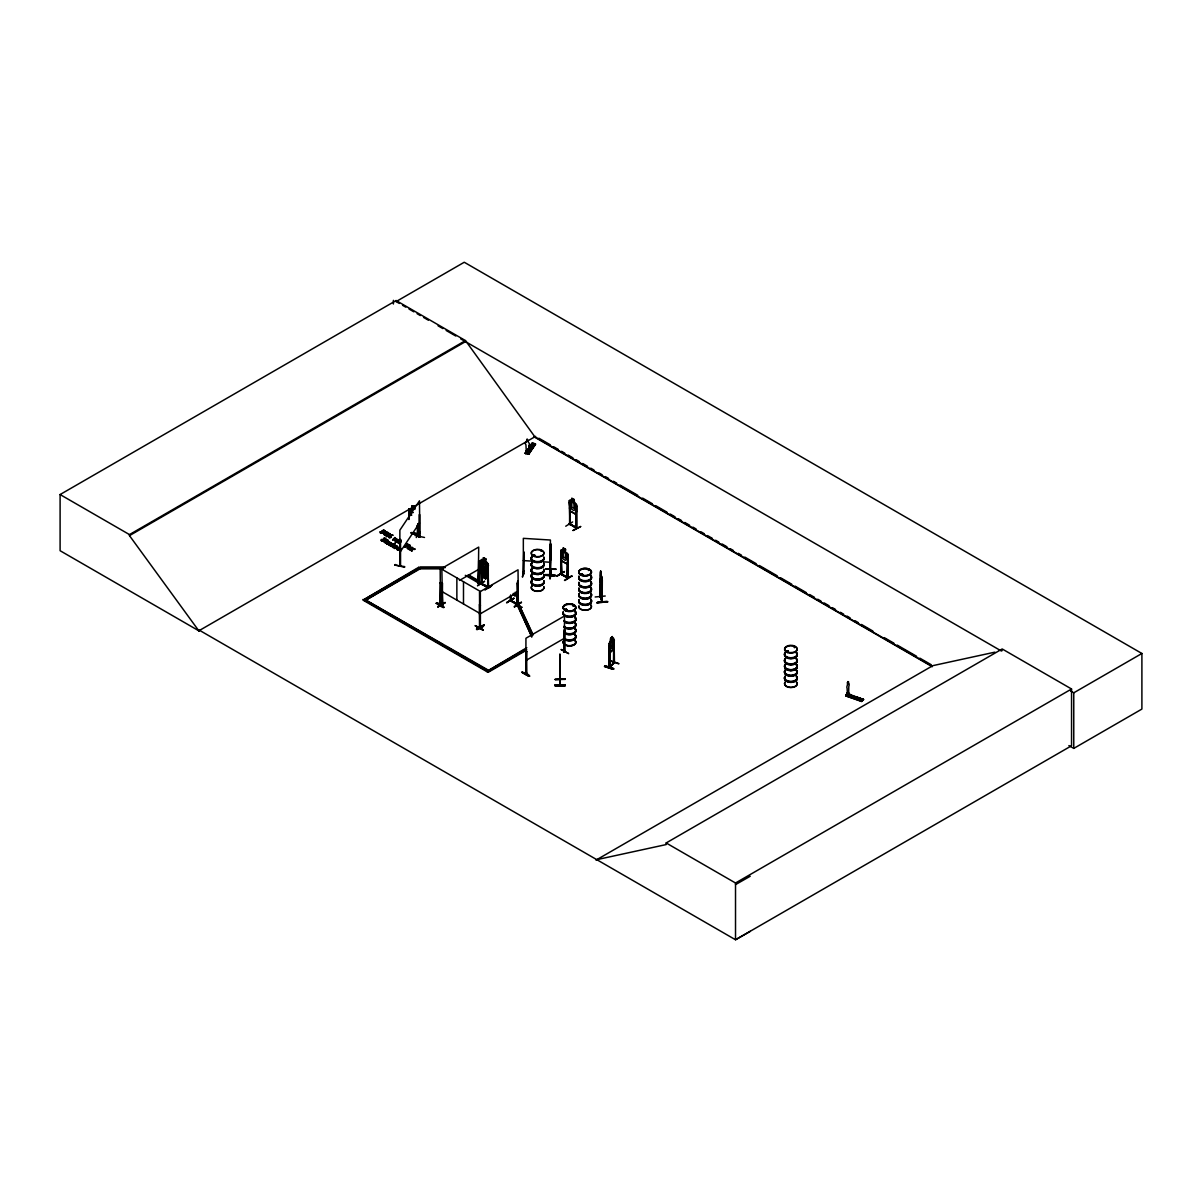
<?xml version="1.0" encoding="UTF-8"?>
<svg xmlns="http://www.w3.org/2000/svg" width="1202" height="1202" viewBox="0 0 1202 1202"><rect width="100%" height="100%" fill="white"/><g stroke="black" fill="none" stroke-linecap="round" stroke-linejoin="round"><path stroke-width="1.5" d="M550.681 556.12L550.726 552.8L550.321 560.658L550.531 551.628M545.272 574.616C564.324 574.24 552.604 577.771 545.272 574.601M555.444 575.668L545.242 575.397M601.841 602.277L601.766 576.84L601.977 602.382L600.459 595.816M600.624 596.297L601.962 602.322M602.172 601.766L602.307 580.04M550.336 549.599L550.276 551.252M847.425 682.466L847.47 685.05A2.269 0.977 -70.2 0 0 847.109 688.145L847.47 695.117L848.672 694.005L848.792 686.582A2.269 0.977 -70.2 0 0 848.552 683.893L848.537 681.669M550.246 550.246L550.426 548.352M528.895 445.461L528.459 452.508L528.895 445.461A2.269 1.728 34.7 0 0 528.459 442.441L527.408 439.271M550.351 545.768L550.576 543.68L549.96 575.172M550.216 549.66L550.576 543.68M550.321 554.392L550.456 552.589M860.091 700.435L861.894 698.768L863.487 699.339L863.036 700.18L847.32 694.576L847.2 692.668L847.2 694.29L863.607 699.639L846.734 693.284L846.794 694.846M847.756 695.057L846.028 694.606L847.756 695.057L847.62 696.138L849.423 693.509L846.854 693.509M545.798 568.816L555.97 569.012M551.042 547.15L550.546 569.853M550.246 573.97L550.636 574.646M550.696 569.327L550.185 575.202M550.411 575.202L551.042 569.387L550.636 573.835M601.766 587.883L600.083 580.115M609.895 667.17L609.549 666.779M614.492 662.587L613.621 662.122M600.94 574.18L600.91 572.678M847.605 693.464L845.892 695.928L861.579 701.547L863.487 699.339M847.35 693.374L847.35 692.713M404.758 566.623L395.037 565.18M395.022 565.271L395.233 564.489M404.578 567.329L395.188 564.925M847.2 692.668L846.794 693.148M527.287 451.997L527.558 451.396M526.476 451.576L527.573 451.531L527.498 453.334M613.426 649.125L613.426 638.277L609.053 643.656L609.053 667.561L614.162 662.452L609.113 667.441M613.516 649.155L609.519 653.107L613.561 649.215L614.072 645.97M523.756 552.094L523.772 574.105M523.787 570.8L522.449 577.125L523.501 571.25M523.802 573.76L523.246 574.331L523.787 551.883M549.945 553.506L550.306 576.028L550.411 540.029L523.336 538.346L523.336 574.346M550.726 545.468L550.02 575.683M551.252 572.963L549.915 578.808L551.237 572.903M550.17 578.763L551.012 572.528M392.573 543.965C387.675 541.291 391.341 547.706 389.448 544.341C393.805 544.431 391.657 542.387 388.637 544.416A1.563 0.901 0 0 0 388.742 545.032C391.236 547.436 398.313 540.99 392.663 544.957L390.53 546.099L392.588 545.227L392.904 547.466L393.234 545.272C397.486 543.064 391.041 550.396 396.074 548.022C392.333 547.887 396.164 544.671 397.607 546.865C395.473 548.473 397.231 551.162 399.981 548.833C397.727 546.534 396.51 551.117 397.922 549.554M392.904 547.466L393.234 545.272M604.501 666.404C612.87 666.254 620.337 672.549 604.501 666.419L613.351 669.319M604.741 666.058L613.561 669.093M613.591 668.688L604.771 665.683M392.273 547.105L392.588 545.678M534.83 555.354L534.004 554.648L533.718 555.444M540.81 551.147L541.591 550.756M565.766 609.294L565.195 609.82L566.803 609.504M566.608 609.354L566.803 610.315L565.316 610.09M572.693 605.883L573.489 605.763M573.369 605.628L573.519 606.078M582.7 574.511L580.942 574.541M588.304 570.244L589.265 570.018M588.589 570.529L589.13 569.898M787.671 651.093L787.355 651.769M788.001 650.868L788.212 651.815M794.237 647.532L794.792 646.841L794.492 647.623M560.327 680.062L559.877 678.739L560.327 680.182M400.296 565.12L400.116 565.451M400.551 565.511L400.536 543.244M419.152 536.182L419.092 536.993M419.152 536.993L419.904 536.663L419.122 536.543M419.829 536.708L419.483 500.813L399.875 530.157L399.83 565.962L400.206 564.594M436.206 603.329C451.591 614.072 439.662 600.955 436.206 603.359M475.526 626.032C499.1 638.412 459.299 616.881 482.828 630.118M521.953 672.264C528.534 672.399 535.326 681.188 521.953 672.264L529.226 676.365M550.696 568.576L551.147 569.463M551.117 569.868L551.087 568.606M411.715 548.908L409.311 549.615L411.64 549.72L412.181 547.511L412.767 548.307L412.181 547.511M412.181 547.977L411.715 549.374L409.311 549.615M411.85 551.087L411.264 550.276L411.85 551.087L412.316 549.209L414.72 548.968L412.316 549.209M847.545 682.511L847.921 681.729M571.776 500.873L569.327 500.543L570.064 511.015L575.623 514.231L576.434 511.872M567.013 563.903L567.96 561.74L567.059 564.038L561.499 560.823L560.853 557.638M414.72 549.434L412.391 549.329L412.767 547.857M411.264 550.741L411.64 549.254L409.311 549.149M419.453 536.377L419.122 536.317M526.927 452.192L527.077 451.396M847.831 692.938L847.68 694.245L863.382 699.849M861.684 701.006L846.028 695.567L846.028 694.606L862.18 700.961M416.839 527.287L417.92 524.823M416.959 527.332L418.011 524.868M565.736 526.221L572.633 521.938M557.172 576.028L564.459 571.506L556.842 575.908M557.142 576.028L564.099 571.701M437.678 606.83L445.221 602.442L438.039 606.634M445.161 602.788L437.979 606.995M477.525 585.795L484.646 581.227L477.585 585.479M506.913 602.758L514.035 598.19L506.598 602.638M481.236 582.925L481.807 584.337L481.972 561.905M487.531 586.741L488.628 586.982L481.807 583.766L487.982 586.621L488.267 587.973L488.282 564.054L485.954 561.755M488.177 587.898L487.862 565.165L488.598 587.733M510.369 600.895L510.459 595.336M511.436 600.354L510.384 600.038L511.196 600.489M511.105 601.316L511.361 595.561M479.388 626.212L480.484 626.918M570.364 523.802L569.297 523.516L570.018 523.937M570.349 524.643L569.613 501.985L570.274 524.568M576.284 527.633L576.509 528.489L576.434 504.57L574.15 502.256L574.15 499.506L571.776 498.139L570.589 506.403L571.776 509.272L573.985 510.55L575.172 509.047L574.15 499.506M561.785 574.451L561.049 551.793L561.71 574.376M567.224 555.64L568.125 555.865L568.2 578.147L567.134 577.861L567.479 555.489M567.945 577.486L561.033 573.97L561.604 549.75L567.87 554.438L567.945 578.297L567.464 576.87M600.129 597.124L600.279 572.407L601.751 576.9M441.104 604.065L441.059 604.907M479.027 583.015L478.712 560.598L478.381 583.406L479.042 582.129L478.231 582.594M480.469 626.768C481.161 628.361 478.02 626.648 480.319 626.332M517.777 605.252L531.78 637.12M517.746 606.048L518.272 583.451L517.386 583.676L517.701 606.093L517.251 582.144M564.7 651.123L564.159 651.454M563.978 651.754C564.655 650.267 563.858 653.587 564.519 651.724M609.504 667.561L609.564 644.798L609.354 667.666L614.432 662.633L614.102 640.26L613.591 663.023L613.546 638.187L612.344 639.479L613.08 644.633L612.239 647.653L610.676 649.215L609.85 647.863M384.625 540.269C375.835 539.638 386.218 542.312 383.198 539.818C385.511 536.377 387.435 542.613 387.795 539.803M845.923 695.928L861.939 701.202M419.633 536.287L419.152 537.069L419.483 514.336L419.573 537.099M414.915 535.506L424.501 537.459M399.875 552.394L419.483 523.05M525.409 453.259L526.07 451.171L526.476 453.199M528.745 454.161L535.386 443.793L532.231 443.057L535.641 444.244L528.745 454.161L528.534 452.899L525.62 453.004L526.326 451.216M532.11 445.086L526.191 453.575L525.139 453.319L532.231 443.057M528.79 454.146L525.199 453.334L532.231 443.253M525.574 453.439L531.494 444.935M525.815 453.485L533.042 443.688M535.416 444.094L527.693 453.905L534.74 443.929M528.294 454.025L535.386 443.793M409.642 514.666L411.805 515.102L408.695 515.342L409.732 514.696M409.762 510.474L408.77 510.459L409.762 510.474L409.627 516.229M417.244 534.74L417.44 533.658L417.199 534.484M411.324 532.501L418.251 533.913L411.189 532.696M416.238 537.549L420.249 532.065M534.079 554.648L534.079 555.609M534.77 555.444L533.538 554.858M581.152 574.466L581.978 573.76L582.279 574.556M582.053 574.391L581.212 574.556M787.085 651.183L787.205 651.739M408.77 519.114L408.83 508.792L412.031 508.686M414.975 506.628L411.88 505.892L411.985 508.747L410.438 509.272L410.438 514.381M855.493 697.626L856.305 698.272L856.68 697.4M398.553 540.104C398.283 538.676 392.543 543.124 396.029 539.398M395.383 540.374C397.336 535.972 393.64 539.563 392.678 539.563M395.383 540.825L396.9 538.691M529.511 676.185L521.953 672.279M609.053 643.656L610.781 641.042L610.631 638.247L612.404 636.594L610.676 638.277L609.85 642.754L609.91 667.23M614.417 640.365L613.636 640.726M392.678 540.029L394.812 537.489M849.273 694.41L849.423 693.509M857.837 697.491L856.245 696.724L854.442 698.407M857.837 697.295L856.034 698.978M860.827 698.572L859.235 697.806L857.447 699.474M860.827 698.377L859.024 700.06M393.61 539.337L395.323 537.775M526.927 439.196L526.356 441.945A2.269 1.728 34.7 0 0 525.92 444.77L526.356 452.012M400.251 565.977L400.206 543.169M440.909 603.84L440.232 605.012M479.553 627.714L479.448 604.741L480.409 605.312L479.448 604.741M517.311 605.958L518.107 605.492M518.347 605.718L518.032 569.793L479.508 592.03L479.748 627.97L479.763 605.688M525.845 673.18L526.581 672.804M526.837 673.796L526.581 651.379L525.965 673.931M564.655 651.965L564.444 616.01L525.935 638.247L525.86 674.037M441.089 604.937L441.089 582.609L440.187 582.835L441.089 582.609M480.409 627.624L480.349 591.459L441.84 569.222L442.576 605.357L441.765 604.937M394.827 546.97L396.81 548.112L396.96 546.414L395.082 546.369L397.111 547.21L394.061 546.88L395.082 548.277L396.074 548.022L394.406 547.842L394.827 546.504M396.705 547.631L397.216 546.099L393.234 545.738M787.671 650.808L788.302 651.589M614.102 663.038L613.997 662.257M847.951 681.519L848.552 683.893M560.853 550.426L561.635 549.87M483.444 557.728L485.954 559.02L485.788 561.845L487.005 563.422L485.788 575.142L483.52 573.895L482.318 560.838L483.535 560.598C482.723 553.326 485.112 563.152 481.882 559.501L481.025 560.102L481.611 584.277M481.116 560.177L481.912 559.621M487.411 577.035L488.207 576.479M517.671 593.518L515.102 593.067L515.177 595.952L512.833 594.554M388.937 542.883L387.705 541.321L389.854 542.718L387.435 544.311L385.827 542.628L388.456 542.703L386.338 542.928L387.435 544.311M525.124 453.304L526.236 453.56M396.795 548.007L398.628 547.361A1.578 0.917 0 0 1 399.605 547.496A1.833 1.067 0 0 1 400.386 548.142M398.929 541.892C398.102 543.184 400.837 544.371 397.952 542.643C407.358 533.012 386.999 549.134 398.989 539.893L401.183 542.087M487.411 566.187L481.852 562.942L480.95 572.603L483.444 574.856L483.369 577.636L485.788 578.973L486.99 570.71L485.788 567.855L483.52 566.608L483.535 561.514L485.788 562.761L485.788 567.87L483.535 566.623L482.318 568.125L483.52 577.546M488.282 569.222L487.546 566.082L488.207 569.267M481.792 574.045L487.486 576.99M515.177 593.202L516.379 592.781M481.882 559.501L487.441 562.671M485.954 559.02L483.535 557.863M481.025 567.434L481.912 570.469M487.666 587.628L487.862 565.165M488.523 565.541L487.621 565.316M481.116 567.389L481.852 570.529M488.282 571.461L487.456 573.715L481.777 570.574M484.992 589.596L492.069 585.374M485.007 589.927L490.656 586.531M487.877 588.319L490.701 586.621M517.762 581.032L517.686 606.063M517.176 603.75L511.196 600.73L517.656 604.125M514.441 606.98L521.443 602.307L514.396 606.905M521.428 602.277L514.351 606.529M440.443 582.985L440.428 605.282L440.187 569.327L478.712 547.09L478.231 583.406L478.967 560.748M442.486 583.105L442.321 605.538L441.84 582.73L442.561 605.387L441.765 604.125M475.676 580.566L482.603 584.833M440.187 605.072L440.833 582.459M518.272 583.451L517.386 583.676M514.696 603.389L522.224 607.371M479.373 626.362L480.484 627.504M483.895 624.77C484.541 628.871 466.767 632.643 483.94 624.83M476.713 629.427L483.985 625.22L477.119 629.638M526.581 651.379L526.837 651.529M563.723 652.19L564.444 629.517L564.7 651.995M563.978 652.325L564.7 629.668M561.409 649.486L568.681 653.633L561.109 649.606M199.712 630.404L198.931 630.87L60.1 550.711L60.1 494.548L396.119 300.545L465.49 340.587L534.86 436.807L932.031 666.118M396.119 300.545L396.119 301.582L464.257 262.246L1141.9 653.482L1141.9 709.075L1073.762 748.41L1068.894 745.586M60.1 494.548L129.47 534.59L465.49 340.587M750.228 931.37L735.519 939.754L199.622 630.359L198.826 630.81L129.47 535.626L465.49 341.623M198.826 630.81L535.641 436.356M379.847 531.975C384.219 535.266 380.944 529.451 383.513 532.05A1.502 0.871 0 0 1 383.723 532.561C376.962 534.529 381.951 531.254 383.513 531.585A1.502 0.871 0 0 1 383.723 531.915L381.635 533.072L380.373 531.675M381.71 531.089L383.678 529.947L385.767 531.615L383.723 530.953L383.678 529.947M381.71 531.554L383.678 530.413L385.767 531.615M382.702 531.539L383.723 530.953M384.61 540.479C381.68 537.294 388.366 541.11 385.136 538.586A1.713 0.992 0 0 0 384.174 538.481C386.158 541.08 380.508 542.883 381.395 539.352M386.007 539.518L385.136 538.12A1.713 0.992 0 0 0 384.174 538.015C381.815 538.316 385.031 542.433 381.485 539.653M386.173 540.269C382.161 543.875 385.286 541.681 387.795 540.254M386.097 540.69L384.114 541.922L385.466 542.628M386.954 544.025L389.779 541.937L386.578 540.96L385.031 542.883M385.767 540.044L387.87 540.78L387.465 541.486M387.735 541.802C392.573 542.207 381.92 541.726 387.269 543.394M388.847 542.478L386.293 542.613L388.456 542.703M392.814 544.281L391.191 542.883L388.637 543.95A1.563 0.901 0 0 0 388.742 544.566L390.8 544.972M396.134 542.012L399.935 539.773M400.206 540.6L401.032 540.119M401.032 540.584L397.772 542.613L399.169 543.244M400.296 541.576L398.748 543.484M406.652 543.74L410.167 545.242L407.268 547.376L407.508 548.668L408.77 548.938L407.132 547.827L410.032 546.264L408.44 544.776L404.563 546.88L407.929 544.942L406.652 543.74L410.167 545.708M400.386 548.608A1.833 1.067 0 0 0 399.605 547.962A1.578 0.917 0 0 0 398.628 547.827C401.213 548.397 393.7 547.932 397.922 550.02M397.637 549.735L400.777 548.473M397.637 550.185L400.777 548.938M404.563 546.88L408.44 545.227M410.032 546.264L407.854 547.631L409.176 548.247C416.929 545.873 403.061 551.027 410.032 546.73M411.79 547.286L408.77 548.473M408.56 548.638L411.79 547.751M526.626 650.102L488.102 672.339L363.034 600.129L418.627 567.329L420.039 568.14L443.328 568.14M417.034 568.952L364.446 599.317L488.102 670.025L486.705 671.527L526.822 647.668M420.039 568.14L365.844 600.129L420.039 568.846L443.328 568.846M569.327 500.543L570.003 524.793M570.169 499.942L576.524 504.585L576.524 511.932M576.284 528.444L575.788 505.832L576.69 506.057L576.765 528.339L569.598 524.162L569.613 501.985M576.69 506.057L575.788 505.832M570.064 511.015L575.713 514.186M459.449 580.446L478.712 569.327M479.553 581.933L466.917 575.563M575.968 527.888L576.043 511.241M576.69 527.498L570.094 524.207L575.968 527.302M580.626 526.491L573.099 530.458M573.023 530.503L580.656 526.566M560.763 550.336L560.718 574.165L567.825 578.252M565.511 549.359L563.212 547.947L563.212 550.862L562.025 551.102L562.025 556.21L563.212 559.08L565.421 560.357L566.608 558.855L566.608 553.746L565.421 552.139L565.586 549.314L563.212 548.127M567.043 552.98L567.96 554.392M561.499 560.823L567.089 563.858M479.508 614.267L518.032 592.03M561.033 573.159L561.529 573.775M561.529 574.015L567.765 577.426M567.149 577.831L567.479 562.912M564.459 580.311L571.731 575.713L572.092 576.374M489.905 669.664L523.606 650.207M363.034 599.437L488.102 671.633L526.626 649.396M525.935 660.484L564.444 638.247M596.012 860.121L932.827 665.653L994.88 652.16M596.793 859.655L666.163 844.57L666.163 842.963L1002.183 648.96L1071.553 689.001L1071.553 745.751L735.519 939.754L735.519 883.004L1071.553 689.001M1002.183 650.567L1001.401 651.033L460.651 338.829M1070.546 690.955L1073.762 692.818L1141.9 653.482M735.519 884.627L750.228 876.243M600.609 597.199L600.594 584.157M581.738 574.796L582.73 574.361M565.811 609.339L565.256 610.195M855.614 697.536L856.68 697.551M480.124 627.414L480.094 605.117M526.461 672.835L526.1 674.187L526.175 651.905M394.526 540.615L398.553 539.638M530.518 447.159L531.675 447.324L530.893 447.775M418.011 523.772L417.875 534.92L418.146 523.591M393.129 539.818L396.029 538.947M582.084 574.436L581.137 574.286L581.993 573.82M566.262 609.294L565.526 609.835L566.728 609.925M786.859 651.694L788.001 651.905M481.236 583.736L488.523 587.778M510.745 599.933L511.196 601.3L511.12 595.711M510.625 600.699L510.7 595.185M517.176 603.524L517.746 604.125M386.458 535.972C402.805 534.199 382.972 536.047 386.894 536.678M386.458 536.438L392.708 535.16M532.937 634.476L519.144 604.771L517.221 605.057L531.78 636.429M517.221 605.763L519.144 605.462L532.937 635.182M414.72 548.968L412.391 549.329M601.24 572.888L601.225 583.856L600.309 578.943M595.185 596.988L605.237 596.012M600.609 596.613L602.397 602.202M597.139 602.457C622.215 601.616 595.576 600.775 597.244 603.224M597.154 602.533L607.19 601.421M597.139 602.923L607.19 601.781M565.857 609.354L567.059 609.76M787.25 650.868L788.031 651.259M787.686 651.529L786.814 651.138M481.311 583.781L481.07 561.695L481.732 562.055M488.358 587.973L481.1 583.992M510.7 600.745L517.371 604.396L517.251 593.262M517.746 604.937L510.459 600.895M442.171 604.726L441.51 604.26L442.456 604.471M561.169 574.045L568.125 578.072M561.409 574.541L561.169 573.234M392.663 544.957L395.608 545.257M392.663 545.423L395.608 545.723M445.116 566.998L420.039 566.998L420.039 568.846L418.627 567.329M420.039 567.69L445.116 567.69M559.922 657.359L560.282 685.44L559.922 653.948L559.922 670.926M554.993 679.4L565.21 679.385M554.993 684.975L565.21 684.975L565.21 685.756L554.993 685.741L554.993 684.975L565.21 685.05M554.993 685.44L565.21 685.365M554.993 685.681L565.21 685.681M545.783 569.027L555.985 569.327M523.336 560.583L532.351 561.154M543.184 561.815L550.411 562.266M417.875 534.92L411.189 533.267M417.44 534.469L417.304 525.229M527.498 451.712L526.536 451.486L526.536 453.109M526.326 451.997L529.241 451.892L529.241 452.869L526.07 452.132L526.07 451.171M411.324 533.087L418.251 534.725M411.985 505.997L414.87 506.703M408.785 511.451L413.353 512.533M386.804 543.499L387.66 543.154M600.204 597.154L600.609 570.98L601.331 572.903M530.533 447.685L531.675 447.174M608.948 650.958L609.669 653.017M609.895 660.559L618.73 663.519M609.94 660.905L618.775 663.85M614.432 662.633L609.925 666.509M847.695 693.073L849.273 693.644M533.808 555.234L535.1 555.534L533.448 555.429M481.777 562.987L487.546 566.082M513.314 593.367L514.772 595.08L513.314 594.284M512.908 594.509L515.177 595.756M513.63 598.431L506.974 602.442M477.99 582.685L465.309 575.322M475.827 625.821L483.189 629.968M396.119 301.582L399.349 303.445M402.58 305.308L405.81 307.171M409.026 309.034L413.864 311.829M417.094 313.692L420.324 315.555M423.555 317.418L428.393 320.213M438.069 325.802L442.907 328.597M446.137 330.46L455.813 336.034M538.887 438.219L550.231 444.77M553.476 446.648L558.344 449.458M561.574 451.321L564.82 453.199M568.065 455.062L572.933 457.872M576.179 459.75L579.409 461.628M582.654 463.491L587.523 466.301M590.768 468.179L593.998 470.042M598.866 472.852L602.112 474.73M605.357 476.593L608.588 478.471M613.456 481.281L616.701 483.144M619.947 485.022L637.781 495.314M642.634 498.124L652.37 503.743M655.601 505.606L666.96 512.157M670.19 514.035L675.058 516.845M678.304 518.708L681.549 520.586M684.794 522.464L689.647 525.259M692.893 527.137L696.138 529.015M700.991 531.81L704.237 533.688M707.482 535.566L712.35 538.376M715.596 540.239L718.826 542.117M722.071 543.98L726.94 546.79M730.185 548.668L733.415 550.531M738.283 553.341L741.529 555.219M744.774 557.082L756.118 563.633M759.363 565.511L777.198 575.803M780.429 577.681L791.787 584.232M795.018 586.095L806.377 592.661M809.607 594.524L814.475 597.334M817.721 599.212L820.966 601.075M824.211 602.953L829.064 605.763M832.31 607.626L835.555 609.504M840.408 612.314L843.654 614.177M846.899 616.055L850.145 617.918M855.013 620.728L858.243 622.606M861.488 624.469L872.832 631.035M884.191 637.586L893.912 643.19M897.158 645.068L916.615 656.292M919.846 658.17L931.204 664.721M533.793 436.657L932.271 666.719M576.434 528.444L569.297 523.516M468.314 574.751L479.553 581.227M468.314 575.442L477.945 581.002M399.44 539.593L400.491 540.089M401.183 541.621L398.989 539.893M404.563 546.414L405.074 547.18M386.984 540.269L387.87 540.78M395.188 546.294L396.705 547.165M441.84 591.459L480.349 613.696M367.647 601.165L443.132 644.753M446.348 646.601L488.102 670.716M666.163 842.963L735.519 883.004M571.791 576.134L564.865 580.521M515.237 592.255L515.928 592.376M856.801 697.491L855.373 697.686M609.008 650.898L609.624 653.137M569.493 507.86L570.199 510.91M419.889 535.792L419.874 536.723M550.246 555.354L550.321 556.586M550.276 558.509L550.321 560.658L550.17 558.509M1073.762 692.818L1073.762 748.41M612.299 636.564L612.344 639.479M601.12 573.97L600.609 570.98L600.895 574.15M567.795 554.423L567.795 561.725M532.907 447.354L529.751 446.828M517.01 591.549L517.01 604.606M488.207 564.099L488.282 576.554L485.713 576.104L485.713 578.838M481.972 573.023L482.047 584.187M463.491 581.723L463.491 603.96M456.865 577.907L456.865 600.144M415.021 506.568L414.87 509.438M411.985 509.648L411.985 513.059M408.935 508.852L408.905 519.534M393.4 300.335L393.4 304.016M386.578 540.96L386.503 539.998M129.47 534.59L129.47 535.626M543.86 563.768A6.461 3.726 0 0 1 536.768 568.441A6.461 3.726 0 0 1 532.02 562.867M543.755 564.144A6.356 3.666 0 0 1 536.783 568.726A6.356 3.666 0 0 1 532.11 563.257M543.965 569.883A6.356 3.666 0 0 1 535.972 573.429A6.356 3.666 0 0 1 532.11 568.05A6.386 3.681 0 0 0 536.783 573.67A6.386 3.681 0 0 0 543.785 569.072M543.785 569.523A6.386 3.681 0 0 1 536.783 574.135A6.386 3.681 0 0 1 532.08 568.636M543.86 557.638A6.461 3.726 0 0 1 536.768 562.296A6.461 3.726 0 0 1 532.02 556.736M543.77 563.107A6.371 3.681 0 0 1 536.783 567.705A6.371 3.681 0 0 1 532.095 562.22M543.755 558.013A6.356 3.666 0 0 1 536.783 562.596A6.356 3.666 0 0 1 532.11 557.127M543.86 563.453A6.461 3.726 0 0 1 536.768 568.11A6.461 3.726 0 0 1 532.02 562.551M543.86 557.322A6.461 3.726 0 0 1 536.768 561.98A6.461 3.726 0 0 1 532.02 556.421M543.77 556.977A6.371 3.681 0 0 1 536.783 561.574A6.371 3.681 0 0 1 532.095 556.09M543.86 581.257A6.461 3.726 0 0 1 536.768 585.915A6.461 3.726 0 0 1 532.02 580.356M543.755 581.633A6.356 3.666 0 0 1 536.783 586.215A6.356 3.666 0 0 1 532.11 580.746M543.785 586.561A6.386 3.681 0 0 1 536.783 591.159A6.386 3.681 0 0 1 532.08 585.659M543.74 586.771A6.341 3.666 0 0 1 536.783 591.354A6.341 3.666 0 0 1 532.125 585.885M543.86 575.127A6.461 3.726 0 0 1 536.768 579.785A6.461 3.726 0 0 1 532.02 574.225M543.77 580.596A6.371 3.681 0 0 1 536.783 585.194A6.371 3.681 0 0 1 532.095 579.71M543.755 575.503A6.356 3.666 0 0 1 536.783 580.085A6.356 3.666 0 0 1 532.11 574.616M543.86 580.942A6.461 3.726 0 0 1 536.768 585.599A6.461 3.726 0 0 1 532.02 580.04M543.86 574.811A6.461 3.726 0 0 1 536.768 579.469A6.461 3.726 0 0 1 532.02 573.91M543.77 574.466A6.371 3.681 0 0 1 536.783 579.063A6.371 3.681 0 0 1 532.095 573.579M590.603 587.162A6.326 3.651 0 0 1 585.945 592.616A6.326 3.651 0 0 1 579.003 588.048M590.618 576.224A6.356 3.666 0 0 1 585.945 581.708A6.356 3.666 0 0 1 578.973 577.11M590.618 575.202A6.356 3.666 0 0 1 585.945 580.671A6.356 3.666 0 0 1 578.973 576.089M590.618 582.369A6.356 3.666 0 0 1 585.945 587.838A6.356 3.666 0 0 1 578.973 583.255M590.708 581.978A6.461 3.726 0 0 1 585.96 587.538A6.461 3.726 0 0 1 578.883 582.88M590.708 581.663A6.461 3.726 0 0 1 585.96 587.222A6.461 3.726 0 0 1 578.883 582.564M590.618 581.332A6.356 3.666 0 0 1 585.945 586.816A6.356 3.666 0 0 1 578.973 582.219M590.708 575.848A6.461 3.726 0 0 1 585.96 581.407A6.461 3.726 0 0 1 578.883 576.75M590.708 575.533A6.461 3.726 0 0 1 585.96 581.092A6.461 3.726 0 0 1 578.883 576.434M590.648 587.297A6.386 3.681 0 0 1 585.945 592.796A6.386 3.681 0 0 1 578.958 588.184M590.648 587.763A6.386 3.681 0 0 1 585.945 593.247A6.386 3.681 0 0 1 578.958 588.649M590.618 592.691A6.356 3.666 0 0 1 585.945 598.16A6.356 3.666 0 0 1 578.973 593.578M590.618 599.858A6.356 3.666 0 0 1 585.945 605.327A6.356 3.666 0 0 1 578.973 600.745M590.708 599.467A6.461 3.726 0 0 1 585.96 605.027A6.461 3.726 0 0 1 578.883 600.369M590.708 599.152A6.461 3.726 0 0 1 585.96 604.711A6.461 3.726 0 0 1 578.883 600.053M590.708 593.337A6.461 3.726 0 0 1 585.96 598.897A6.461 3.726 0 0 1 578.883 594.239M590.708 593.022A6.461 3.726 0 0 1 585.96 598.581A6.461 3.726 0 0 1 578.883 593.923M590.618 593.713A6.356 3.666 0 0 1 585.945 599.197A6.356 3.666 0 0 1 578.973 594.599M590.618 598.821A6.356 3.666 0 0 1 585.945 604.305A6.356 3.666 0 0 1 578.973 599.708M590.648 604.786A6.386 3.681 0 0 1 585.945 610.285A6.386 3.681 0 0 1 578.958 605.673M590.603 604.651A6.326 3.651 0 0 1 586.756 610.015A6.326 3.651 0 0 1 578.793 606.484M590.618 588.063A6.341 3.666 0 0 1 586.756 593.427A6.341 3.666 0 0 1 578.778 589.897M796.475 659.027A6.461 3.726 0 0 1 790.886 664.631A6.461 3.726 0 0 1 785.297 659.027M796.385 659.417A6.356 3.666 0 0 1 790.886 664.931A6.356 3.666 0 0 1 785.387 659.417M796.415 664.556A6.386 3.681 0 0 1 790.886 670.085A6.386 3.681 0 0 1 785.357 664.556M796.475 652.896A6.461 3.726 0 0 1 790.886 658.486A6.461 3.726 0 0 1 785.297 652.896M796.385 658.395A6.356 3.666 0 0 1 790.886 663.895A6.356 3.666 0 0 1 785.387 658.395M796.385 653.287A6.356 3.666 0 0 1 790.886 658.786A6.356 3.666 0 0 1 785.387 653.287M796.475 658.711A6.461 3.726 0 0 1 790.886 664.315A6.461 3.726 0 0 1 785.297 658.711M796.475 652.581A6.461 3.726 0 0 1 790.886 658.17A6.461 3.726 0 0 1 785.297 652.581M796.385 652.25A6.356 3.666 0 0 1 790.886 657.764A6.356 3.666 0 0 1 785.387 652.25M796.475 676.516A6.461 3.726 0 0 1 790.886 682.12A6.461 3.726 0 0 1 785.297 676.516M796.385 676.906A6.356 3.666 0 0 1 790.886 682.42A6.356 3.666 0 0 1 785.387 676.906M796.415 681.835A6.386 3.681 0 0 1 790.886 687.349A6.386 3.681 0 0 1 785.357 681.835M796.415 682.045A6.386 3.681 0 0 1 790.886 687.574A6.386 3.681 0 0 1 785.357 682.045M796.475 670.385A6.461 3.726 0 0 1 790.886 675.975A6.461 3.726 0 0 1 785.297 670.385M796.385 675.885A6.356 3.666 0 0 1 790.886 681.384A6.356 3.666 0 0 1 785.387 675.885M796.385 670.776A6.356 3.666 0 0 1 790.886 676.275A6.356 3.666 0 0 1 785.387 670.776M796.475 676.2A6.461 3.726 0 0 1 790.886 681.804A6.461 3.726 0 0 1 785.297 676.2M796.475 670.07A6.461 3.726 0 0 1 790.886 675.659A6.461 3.726 0 0 1 785.297 670.07M796.385 669.739A6.356 3.666 0 0 1 790.886 675.254A6.356 3.666 0 0 1 785.387 669.739M574.992 610.751A6.356 3.666 0 0 1 570.319 616.22A6.356 3.666 0 0 1 563.347 611.638M575.082 611.397A6.461 3.726 0 0 1 570.334 616.957A6.461 3.726 0 0 1 563.242 612.284M575.082 611.082A6.461 3.726 0 0 1 570.334 616.641A6.461 3.726 0 0 1 563.242 611.968M575.007 611.773A6.371 3.681 0 0 1 570.319 617.257A6.371 3.681 0 0 1 563.332 612.659M574.977 622.696A6.341 3.666 0 0 1 572.663 627.699A6.341 3.666 0 0 1 563.993 626.362M575.082 617.212A6.461 3.726 0 0 1 572.723 622.305A6.461 3.726 0 0 1 563.888 620.938M575.007 616.881A6.371 3.681 0 0 1 572.678 621.9A6.371 3.681 0 0 1 563.963 620.563M574.992 617.918A6.356 3.666 0 0 1 573.354 622.666A6.356 3.666 0 0 1 564.985 622.351M575.082 617.528A6.461 3.726 0 0 1 573.414 622.351A6.461 3.726 0 0 1 564.925 622.035M575.007 622.831A6.386 3.681 0 0 1 572.678 627.865A6.386 3.681 0 0 1 563.963 626.512M575.007 623.057A6.371 3.681 0 0 1 572.678 628.09A6.371 3.681 0 0 1 563.963 626.738M575.007 640.32A6.386 3.681 0 0 1 570.319 645.82A6.386 3.681 0 0 1 563.317 641.207M574.977 640.185A6.341 3.666 0 0 1 570.319 645.654A6.341 3.666 0 0 1 563.362 641.072M574.977 640.546A6.341 3.666 0 0 1 570.319 646.015A6.341 3.666 0 0 1 563.362 641.432M575.007 635.392A6.371 3.681 0 0 1 572.678 640.426A6.371 3.681 0 0 1 563.963 639.073M574.992 628.24A6.356 3.666 0 0 1 572.663 633.244A6.356 3.666 0 0 1 563.978 631.906M575.082 634.701A6.461 3.726 0 0 1 572.723 639.795A6.461 3.726 0 0 1 563.888 638.427M575.082 635.017A6.461 3.726 0 0 1 572.723 640.11A6.461 3.726 0 0 1 563.888 638.743M575.007 634.371A6.371 3.681 0 0 1 572.678 639.389A6.371 3.681 0 0 1 563.963 638.052M575.007 629.262A6.371 3.681 0 0 1 572.678 634.28A6.371 3.681 0 0 1 563.963 632.943M575.082 628.886A6.461 3.726 0 0 1 572.723 633.98A6.461 3.726 0 0 1 563.888 632.613M575.082 628.571A6.461 3.726 0 0 1 572.723 633.664A6.461 3.726 0 0 1 563.888 632.297M574.977 623.628A6.341 3.666 0 0 1 572.663 628.631A6.341 3.666 0 0 1 563.993 627.294M387.405 533.087C382.732 537.97 382.431 530.022 387.84 532.306C386.278 537.219 381.154 532.471 387.405 533.087M387.405 532.621C382.431 537.384 384.4 530.067 388.051 533.177C384.144 538.406 381.229 531.299 387.405 532.621M482.453 567.043L484.06 571.175C480.8 572.678 483.7 575.728 484.586 572.107L486.57 575.713L485.052 571.746L486.675 569.478L485.818 568.997L484.541 570.86L482.573 567.059M436.566 603.028L443.884 607.265L436.551 603.088M390.004 534.049L388.081 534.394L390.349 534.214L389.373 535.506L387.51 534.98L390.169 534.079M390.004 534.514L388.066 535.025L390.004 534.514M391.101 536.648C388.006 535.716 393.64 539.172 388.607 536.963C395.383 535.055 385.692 538.992 391.101 536.648M391.101 537.099L389.163 537.625L391.101 537.099M387.57 534.214C389.613 537.324 391.852 531.449 387.69 534.064M611.968 637.451L610.962 639.359L611.968 637.451M612.239 640.365L610.676 641.928L610.676 647.037L612.239 645.459L612.239 640.365M565.21 679.19L554.993 679.536L565.21 679.07M534.695 444.8L531.524 444.064L534.695 444.8M534.229 445.461L531.059 444.74L534.229 445.461M533.538 446.468L530.367 445.732L533.538 446.468M532.216 448.361L529.06 447.64L532.216 448.361M414.359 507.034L412.496 506.583L412.496 507.499L414.359 507.95L414.359 507.034M485.383 559.351L483.94 558.539L485.383 560.252L485.383 559.351M485.788 570.033L483.52 568.786L485.788 570.048M485.383 577.2L483.925 576.404L485.383 578.117L485.383 577.2M573.594 499.837L572.182 499.01L573.594 500.738L573.594 499.837M573.985 503.247L571.776 501.97L571.776 507.079L573.985 508.356L573.985 503.247M565.03 549.63L563.618 548.818L565.03 550.546L565.03 549.63M565.421 553.055L563.212 551.778L563.212 556.887L565.421 558.164L565.421 553.055M601.225 576.554L600.624 574.781L601.225 581.663L601.225 576.554M534.424 556.195A6.386 3.681 0 0 0 543.995 552.995A6.386 3.681 0 0 0 534.424 549.81A6.386 3.681 0 0 0 534.424 556.195M534.439 556.496A6.341 3.666 0 0 0 543.965 553.311A6.341 3.666 0 0 0 534.439 550.14A6.341 3.666 0 0 0 534.439 556.496M535.972 574.331A6.341 3.666 0 0 0 543.965 570.785A6.341 3.666 0 0 1 535.972 574.346A6.341 3.666 0 0 1 532.125 568.982A6.341 3.666 0 0 0 535.972 574.331M581.948 575.067A6.341 3.666 0 0 0 591.459 571.897A6.341 3.666 0 0 0 581.948 568.726A6.341 3.666 0 0 0 581.948 575.067M581.948 575.578A6.341 3.666 0 0 0 591.459 572.407A6.341 3.666 0 0 0 581.948 569.237A6.341 3.666 0 0 0 581.948 575.578M580.611 574.721A6.386 3.681 0 0 0 591.279 573.069A6.386 3.681 0 0 0 583.466 568.546A6.386 3.681 0 0 0 580.611 574.721M787.716 652.115A6.341 3.666 0 0 0 797.226 648.945A6.341 3.666 0 0 0 787.716 645.774A6.341 3.666 0 0 0 787.716 652.115M790.886 669.694A6.341 3.666 0 0 0 796.385 664.21A6.386 3.681 0 0 1 790.886 669.86A6.386 3.681 0 0 1 785.357 664.345A6.341 3.666 0 0 0 790.886 669.694M787.716 652.641A6.326 3.651 0 0 0 797.211 649.471A6.326 3.651 0 0 0 787.716 646.3A6.326 3.651 0 0 0 787.716 652.641M790.886 670.611A6.326 3.651 0 0 0 796.37 665.127A6.341 3.666 0 0 1 790.886 670.626A6.341 3.666 0 0 1 785.387 665.142A6.326 3.651 0 0 0 790.886 670.611M566.307 610.616A6.356 3.666 0 0 0 575.848 607.431A6.356 3.666 0 0 0 566.307 604.245A6.371 3.681 0 0 0 566.307 610.646A6.371 3.681 0 0 0 575.863 607.461A6.371 3.681 0 0 0 566.307 604.275A6.356 3.666 0 0 0 566.307 610.616M566.307 611.142A6.341 3.666 0 0 0 575.833 607.972A6.341 3.666 0 0 0 566.307 604.801A6.341 3.666 0 0 0 566.307 611.142"/></g></svg>
